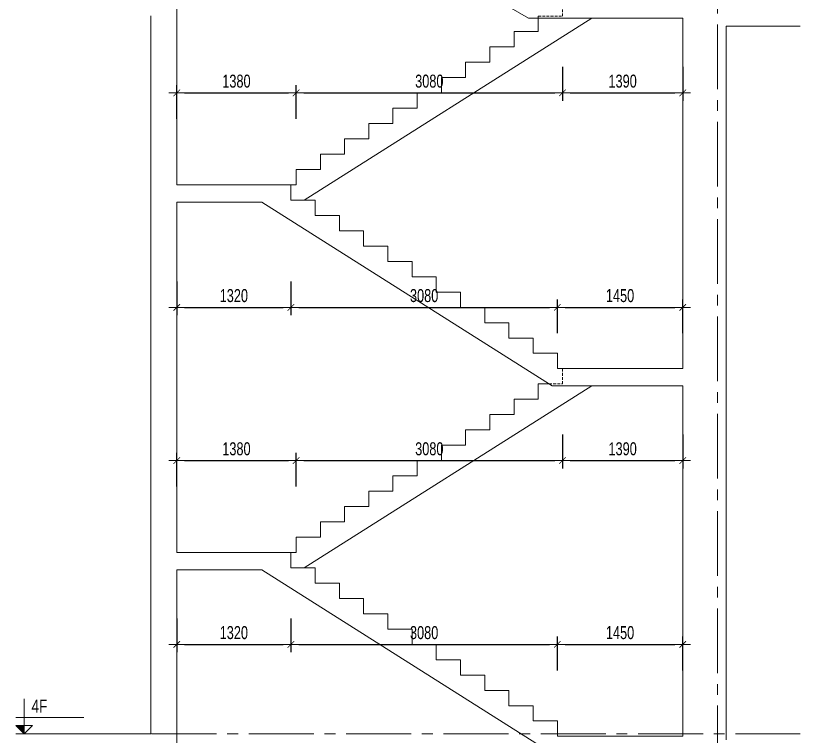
# Model space of a CAD drawing. Header units: millimetres. Extents: x -179076 to 254975, y -18667 to 296191.
# Drawn here: x 71676 to 80747, y 236013 to 244343 of the extents above; entities that cross this region are included whole.
import ezdxf

# ---------------------------------------------------------------- set-up
doc = ezdxf.new("R2010")
doc.units = ezdxf.units.MM
doc.linetypes.add('CENTER2', pattern=[1.125, 0.75, -0.125, 0.125, -0.125])
doc.linetypes.add('HIDDEN2', pattern=[4.762499999999999, 3.175, -1.5875])
doc.layers.get('Defpoints').update_dxf_attribs({"color": 151, "lineweight": 9})
for name, color, linetype, lineweight in [('NDC_S_ANNO', 7, 'Continuous', 20), ('NDC_S_AXIS', 5, 'CENTER2', 13), ('NDC_S_CONTINUOUS', 3, 'Continuous', 20), ('NDC_S_DIM', 1, 'Continuous', 15), ('NDC_S_HIDDEN', 8, 'HIDDEN2', 13), ('NDC_S_SLAB', 2, 'Continuous', 20), ('NDC_S_TEXT SYMBOL', 7, 'Continuous', 20), ('NDC_S_VN TEXT', 7, 'Continuous', 20)]:
    doc.layers.add(name, color=color, linetype=linetype, lineweight=lineweight)
doc.styles.add('NDC_ANNO', font='', dxfattribs={"width": 0.8})
doc.styles.add('NDC_DIM', font='', dxfattribs={"width": 0.75})
doc.styles.get('NDC_ANNO').set_extended_font_data('Dotum')
doc.styles.get('NDC_DIM').set_extended_font_data('Dotum')
doc.dimstyles.new('NDC_dim_60', dxfattribs={"dimscale": 60, "dimtxt": 2.5, "dimasz": 1.5, "dimexe": 1.5, "dimexo": 2.5, "dimgap": 1, "dimtad": 1, "dimdec": 0, "dimzin": 0, "dimdsep": 46, "dimtxsty": 'NDC_DIM', "dimblk": 'DIMMARK', "dimcen": 0.09, "dimdle": 1.2, "dimclrd": 1, "dimclre": 1, "dimclrt": 3, "dimadec": 0, "dimazin": 0, "dimtfac": 1, "dimtdec": 0, "dimtix": 1, "dimtofl": 0, "dimtmove": 0, "dimatfit": 3, "dimfxl": 5, "dimfxlon": 1, "dimtolj": 1, "dimtzin": 0, "dimarcsym": 0})

# ---------------------------------------------------------------- blocks, each defined once
blk = doc.blocks.new('kata_block_CT')
at = {"layer": 'NDC_S_ANNO'}
blk.add_hatch(color=3, dxfattribs=at).paths.add_polyline_path([(0, 1.596954857557648), (-1.612010908633238, 1.596954857557648), (0, 0)])
at = {"layer": 'NDC_S_ANNO', "ltscale": 50}
h = blk.add_hatch(dxfattribs=at)
h.set_pattern_fill('ANSI31', color=256, scale=1.406250541793835, style=0)
h.set_pattern_definition([(45.00000000000001, (0, 5.456968210637569e-12), (-3.157122508925224, 3.157122508925225), [])])
h.paths.add_polyline_path([(0, 1.596954857557648), (0, 0), (1.612010908924276, 1.596954857557648)])
for p, q in [((-1.592704896858777, 3.140833880479477), (11.46947077315417, 3.140833880479477)), ((11.56125648126181, 5.456968210637569e-12), (-1.63869572513795, 5.456968210637569e-12))]:
    blk.add_line(p, q, dxfattribs=at)
for points in [[(0, 6.69495074864426), (0, 0)], [(0, 0), (-1.612010908924276, 1.596954857557648), (0, 1.596954857557648)], [(0, 0), (1.612010908924276, 1.596954857557648), (0, 1.596954857557648)]]:
    blk.add_lwpolyline(points, dxfattribs=at)
at = {"layer": 'NDC_S_ANNO', "color": 8, "ltscale": 50}
blk.add_lwpolyline([(0, 0), (-1.612010908633238, 1.596954857557648), (0, 1.596954857557648)], dxfattribs=at)
at = {"layer": 'NDC_S_TEXT SYMBOL', "color": 3, "style": 'NDC_ANNO', "width": 0.8}
blk.add_attdef('CT', (1.409564409346785, 4.068271311703938), '', height=2.5, dxfattribs=at)
blk = doc.blocks.new('DIMMARK')
at = {"layer": 'NDC_S_DIM', "color": 1}
blk.add_line((-1.5, 0), (1, 0), dxfattribs=at)
at = {"layer": 'NDC_S_DIM', "color": 2, "const_width": 0.1}
blk.add_lwpolyline([(-0.4242640687119285, -0.4242640687119285), (0.4242640687119285, 0.4242640687119285)], dxfattribs=at)
blk = doc.blocks.new('*D983')
at = {"layer": 'Defpoints', "color": 0, "transparency": 16777216}
for p in [(74917.7285779508, 243450.9970555657), (73537.72857791034, 242388.4970555628), (74917.7285779508, 242388.4970555628)]:
    blk.add_point(p, dxfattribs=at)
at = {"layer": 'NDC_S_DIM', "color": 1, "lineweight": -2, "transparency": 16777216}
for p, q in [((73537.72857791034, 243150.9970555657), (73537.72857791034, 243540.9970555657)), ((74917.7285779508, 243150.9970555657), (74917.7285779508, 243540.9970555657)), ((73627.72857791034, 243450.9970555657), (74827.7285779508, 243450.9970555657))]:
    blk.add_line(p, q, dxfattribs=at)
at = {"layer": 'NDC_S_DIM', "color": 1, "lineweight": -2, "transparency": 16777216, "xscale": 90, "yscale": 90, "zscale": 90, "rotation": 180}
blk.add_blockref('DIMMARK', (73537.72857791034, 243450.9970555657), dxfattribs=at)
at = {"layer": 'NDC_S_DIM', "color": 1, "lineweight": -2, "transparency": 16777216, "xscale": 90, "yscale": 90, "zscale": 90}
blk.add_blockref('DIMMARK', (74917.7285779508, 243450.9970555657), dxfattribs=at)
at = {"layer": 'NDC_S_DIM', "color": 3, "transparency": 16777216, "insert": (74227.72857793057, 243586.0988194734), "char_height": 150, "attachment_point": 5, "style": 'NDC_DIM'}
blk.add_mtext('\\A1;1380', dxfattribs=at)
blk = doc.blocks.new('*D984')
at = {"layer": 'Defpoints', "color": 0, "transparency": 16777216}
for p in [(77997.7285779508, 244336.4137222349), (77997.7285779508, 243450.9970555657), (74917.7285779508, 242388.4970555628)]:
    blk.add_point(p, dxfattribs=at)
at = {"layer": 'NDC_S_DIM', "color": 1, "lineweight": -2, "transparency": 16777216}
for p, q in [((77997.7285779508, 243750.9970555657), (77997.7285779508, 243360.9970555657)), ((74917.7285779508, 243150.9970555657), (74917.7285779508, 243540.9970555657)), ((75007.7285779508, 243450.9970555657), (77907.7285779508, 243450.9970555657))]:
    blk.add_line(p, q, dxfattribs=at)
at = {"layer": 'NDC_S_DIM', "color": 1, "lineweight": -2, "transparency": 16777216, "xscale": 90, "yscale": 90, "zscale": 90, "rotation": 180}
blk.add_blockref('DIMMARK', (74917.7285779508, 243450.9970555657), dxfattribs=at)
at = {"layer": 'NDC_S_DIM', "color": 1, "lineweight": -2, "transparency": 16777216, "xscale": 90, "yscale": 90, "zscale": 90}
blk.add_blockref('DIMMARK', (77997.7285779508, 243450.9970555657), dxfattribs=at)
at = {"layer": 'NDC_S_DIM', "color": 3, "transparency": 16777216, "insert": (76457.7285779508, 243586.0988194734), "char_height": 150, "attachment_point": 5, "style": 'NDC_DIM'}
blk.add_mtext('\\A1;3080', dxfattribs=at)
blk = doc.blocks.new('*D985')
at = {"layer": 'Defpoints', "color": 0, "transparency": 16777216}
for p in [(77997.7285779508, 244336.4137222349), (79387.73443000781, 244313.4970555691), (79387.73443000781, 243450.9970555657)]:
    blk.add_point(p, dxfattribs=at)
at = {"layer": 'NDC_S_DIM', "color": 1, "lineweight": -2, "transparency": 16777216}
for p, q in [((77997.7285779508, 243750.9970555657), (77997.7285779508, 243360.9970555657)), ((79387.73443000781, 243750.9970555657), (79387.73443000781, 243360.9970555657)), ((78087.7285779508, 243450.9970555657), (79297.73443000781, 243450.9970555657))]:
    blk.add_line(p, q, dxfattribs=at)
at = {"layer": 'NDC_S_DIM', "color": 1, "lineweight": -2, "transparency": 16777216, "xscale": 90, "yscale": 90, "zscale": 90, "rotation": 180}
blk.add_blockref('DIMMARK', (77997.7285779508, 243450.9970555657), dxfattribs=at)
at = {"layer": 'NDC_S_DIM', "color": 1, "lineweight": -2, "transparency": 16777216, "xscale": 90, "yscale": 90, "zscale": 90}
blk.add_blockref('DIMMARK', (79387.73443000781, 243450.9970555657), dxfattribs=at)
at = {"layer": 'NDC_S_DIM', "color": 3, "transparency": 16777216, "insert": (78692.7315039793, 243586.0988194734), "char_height": 150, "attachment_point": 5, "style": 'NDC_DIM'}
blk.add_mtext('\\A1;1390', dxfattribs=at)
blk = doc.blocks.new('*D986')
at = {"layer": 'Defpoints', "color": 0, "transparency": 16777216}
for p in [(73537.72857791034, 242388.4970555627), (74857.7285779508, 242388.4970555628), (74857.7285779508, 240971.830388893)]:
    blk.add_point(p, dxfattribs=at)
at = {"layer": 'NDC_S_DIM', "color": 1, "lineweight": -2, "transparency": 16777216}
for p, q in [((73537.72857791034, 241271.830388893), (73537.72857791034, 240881.830388893)), ((74857.7285779508, 241271.830388893), (74857.7285779508, 240881.830388893)), ((73627.72857791034, 240971.830388893), (74767.7285779508, 240971.830388893))]:
    blk.add_line(p, q, dxfattribs=at)
at = {"layer": 'NDC_S_DIM', "color": 1, "lineweight": -2, "transparency": 16777216, "xscale": 90, "yscale": 90, "zscale": 90, "rotation": 180}
blk.add_blockref('DIMMARK', (73537.72857791034, 240971.830388893), dxfattribs=at)
at = {"layer": 'NDC_S_DIM', "color": 1, "lineweight": -2, "transparency": 16777216, "xscale": 90, "yscale": 90, "zscale": 90}
blk.add_blockref('DIMMARK', (74857.7285779508, 240971.830388893), dxfattribs=at)
at = {"layer": 'NDC_S_DIM', "color": 3, "transparency": 16777216, "insert": (74197.72857793057, 241106.9321528008), "char_height": 150, "attachment_point": 5, "style": 'NDC_DIM'}
blk.add_mtext('\\A1;1320', dxfattribs=at)
blk = doc.blocks.new('*D987')
at = {"layer": 'Defpoints', "color": 0, "transparency": 16777216}
for p in [(74857.7285779508, 242388.4970555628), (77937.7285779508, 240971.830388893), (77937.7285779508, 240263.4970555581)]:
    blk.add_point(p, dxfattribs=at)
at = {"layer": 'NDC_S_DIM', "color": 1, "lineweight": -2, "transparency": 16777216}
for p, q in [((74857.7285779508, 241271.830388893), (74857.7285779508, 240881.830388893)), ((77937.7285779508, 240671.830388893), (77937.7285779508, 241061.830388893)), ((74947.7285779508, 240971.830388893), (77847.7285779508, 240971.830388893))]:
    blk.add_line(p, q, dxfattribs=at)
at = {"layer": 'NDC_S_DIM', "color": 1, "lineweight": -2, "transparency": 16777216, "xscale": 90, "yscale": 90, "zscale": 90, "rotation": 180}
blk.add_blockref('DIMMARK', (74857.7285779508, 240971.830388893), dxfattribs=at)
at = {"layer": 'NDC_S_DIM', "color": 1, "lineweight": -2, "transparency": 16777216, "xscale": 90, "yscale": 90, "zscale": 90}
blk.add_blockref('DIMMARK', (77937.7285779508, 240971.830388893), dxfattribs=at)
at = {"layer": 'NDC_S_DIM', "color": 3, "transparency": 16777216, "insert": (76397.7285779508, 241106.9321528008), "char_height": 150, "attachment_point": 5, "style": 'NDC_DIM'}
blk.add_mtext('\\A1;3080', dxfattribs=at)
blk = doc.blocks.new('*D988')
at = {"layer": 'Defpoints', "color": 0, "transparency": 16777216}
for p in [(79387.72857784707, 240971.830388893), (77937.7285779508, 240263.4970555581), (79387.72857784707, 240263.4970555581)]:
    blk.add_point(p, dxfattribs=at)
at = {"layer": 'NDC_S_DIM', "color": 1, "lineweight": -2, "transparency": 16777216}
for p, q in [((77937.7285779508, 240671.830388893), (77937.7285779508, 241061.830388893)), ((79387.72857784707, 240671.830388893), (79387.72857784707, 241061.830388893)), ((78027.7285779508, 240971.830388893), (79297.72857784707, 240971.830388893))]:
    blk.add_line(p, q, dxfattribs=at)
at = {"layer": 'NDC_S_DIM', "color": 1, "lineweight": -2, "transparency": 16777216, "xscale": 90, "yscale": 90, "zscale": 90, "rotation": 180}
blk.add_blockref('DIMMARK', (77937.7285779508, 240971.830388893), dxfattribs=at)
at = {"layer": 'NDC_S_DIM', "color": 1, "lineweight": -2, "transparency": 16777216, "xscale": 90, "yscale": 90, "zscale": 90}
blk.add_blockref('DIMMARK', (79387.72857784707, 240971.830388893), dxfattribs=at)
at = {"layer": 'NDC_S_DIM', "color": 3, "transparency": 16777216, "insert": (78662.72857789893, 241106.9321528008), "char_height": 150, "attachment_point": 5, "style": 'NDC_DIM'}
blk.add_mtext('\\A1;1450', dxfattribs=at)
blk = doc.blocks.new('*D989')
at = {"layer": 'Defpoints', "color": 0, "transparency": 16777216}
for p in [(74917.7285779508, 239200.9970555552), (73537.72857791028, 238138.4970555517), (74917.7285779508, 238138.4970555517)]:
    blk.add_point(p, dxfattribs=at)
at = {"layer": 'NDC_S_DIM', "color": 1, "lineweight": -2, "transparency": 16777216}
for p, q in [((73537.72857791028, 238900.9970555552), (73537.72857791028, 239290.9970555552)), ((74917.7285779508, 238900.9970555552), (74917.7285779508, 239290.9970555552)), ((73627.72857791028, 239200.9970555552), (74827.7285779508, 239200.9970555552))]:
    blk.add_line(p, q, dxfattribs=at)
at = {"layer": 'NDC_S_DIM', "color": 1, "lineweight": -2, "transparency": 16777216, "xscale": 90, "yscale": 90, "zscale": 90, "rotation": 180}
blk.add_blockref('DIMMARK', (73537.72857791028, 239200.9970555552), dxfattribs=at)
at = {"layer": 'NDC_S_DIM', "color": 1, "lineweight": -2, "transparency": 16777216, "xscale": 90, "yscale": 90, "zscale": 90}
blk.add_blockref('DIMMARK', (74917.7285779508, 239200.9970555552), dxfattribs=at)
at = {"layer": 'NDC_S_DIM', "color": 3, "transparency": 16777216, "insert": (74227.72857793054, 239336.098819463), "char_height": 150, "attachment_point": 5, "style": 'NDC_DIM'}
blk.add_mtext('\\A1;1380', dxfattribs=at)
blk = doc.blocks.new('*D990')
at = {"layer": 'Defpoints', "color": 0, "transparency": 16777216}
for p in [(77997.7285779508, 240174.955388891), (77997.7285779508, 239200.9970555552), (74917.7285779508, 238138.4970555517)]:
    blk.add_point(p, dxfattribs=at)
at = {"layer": 'NDC_S_DIM', "color": 1, "lineweight": -2, "transparency": 16777216}
for p, q in [((77997.7285779508, 239500.9970555552), (77997.7285779508, 239110.9970555552)), ((74917.7285779508, 238900.9970555552), (74917.7285779508, 239290.9970555552)), ((75007.7285779508, 239200.9970555552), (77907.7285779508, 239200.9970555552))]:
    blk.add_line(p, q, dxfattribs=at)
at = {"layer": 'NDC_S_DIM', "color": 1, "lineweight": -2, "transparency": 16777216, "xscale": 90, "yscale": 90, "zscale": 90, "rotation": 180}
blk.add_blockref('DIMMARK', (74917.7285779508, 239200.9970555552), dxfattribs=at)
at = {"layer": 'NDC_S_DIM', "color": 1, "lineweight": -2, "transparency": 16777216, "xscale": 90, "yscale": 90, "zscale": 90}
blk.add_blockref('DIMMARK', (77997.7285779508, 239200.9970555552), dxfattribs=at)
at = {"layer": 'NDC_S_DIM', "color": 3, "transparency": 16777216, "insert": (76457.7285779508, 239336.098819463), "char_height": 150, "attachment_point": 5, "style": 'NDC_DIM'}
blk.add_mtext('\\A1;3080', dxfattribs=at)
blk = doc.blocks.new('*D991')
at = {"layer": 'Defpoints', "color": 0, "transparency": 16777216}
for p in [(77997.7285779508, 240174.955388891), (79387.72857783816, 240063.4970555581), (79387.72857783816, 239200.9970555552)]:
    blk.add_point(p, dxfattribs=at)
at = {"layer": 'NDC_S_DIM', "color": 1, "lineweight": -2, "transparency": 16777216}
for p, q in [((77997.7285779508, 239500.9970555552), (77997.7285779508, 239110.9970555552)), ((79387.72857783816, 239500.9970555552), (79387.72857783816, 239110.9970555552)), ((78087.7285779508, 239200.9970555552), (79297.72857783816, 239200.9970555552))]:
    blk.add_line(p, q, dxfattribs=at)
at = {"layer": 'NDC_S_DIM', "color": 1, "lineweight": -2, "transparency": 16777216, "xscale": 90, "yscale": 90, "zscale": 90, "rotation": 180}
blk.add_blockref('DIMMARK', (77997.7285779508, 239200.9970555552), dxfattribs=at)
at = {"layer": 'NDC_S_DIM', "color": 1, "lineweight": -2, "transparency": 16777216, "xscale": 90, "yscale": 90, "zscale": 90}
blk.add_blockref('DIMMARK', (79387.72857783816, 239200.9970555552), dxfattribs=at)
at = {"layer": 'NDC_S_DIM', "color": 3, "transparency": 16777216, "insert": (78692.72857789448, 239336.098819463), "char_height": 150, "attachment_point": 5, "style": 'NDC_DIM'}
blk.add_mtext('\\A1;1390', dxfattribs=at)
blk = doc.blocks.new('*D992')
at = {"layer": 'Defpoints', "color": 0, "transparency": 16777216}
for p in [(73537.72857791028, 238138.4970555517), (74857.7285779508, 238138.4970555517), (74857.7285779508, 237075.9970555494)]:
    blk.add_point(p, dxfattribs=at)
at = {"layer": 'NDC_S_DIM', "color": 1, "lineweight": -2, "transparency": 16777216}
for p, q in [((73537.72857791028, 237375.9970555494), (73537.72857791028, 236985.9970555494)), ((74857.7285779508, 237375.9970555494), (74857.7285779508, 236985.9970555494)), ((73627.72857791028, 237075.9970555494), (74767.7285779508, 237075.9970555494))]:
    blk.add_line(p, q, dxfattribs=at)
at = {"layer": 'NDC_S_DIM', "color": 1, "lineweight": -2, "transparency": 16777216, "xscale": 90, "yscale": 90, "zscale": 90, "rotation": 180}
blk.add_blockref('DIMMARK', (73537.72857791028, 237075.9970555494), dxfattribs=at)
at = {"layer": 'NDC_S_DIM', "color": 1, "lineweight": -2, "transparency": 16777216, "xscale": 90, "yscale": 90, "zscale": 90}
blk.add_blockref('DIMMARK', (74857.7285779508, 237075.9970555494), dxfattribs=at)
at = {"layer": 'NDC_S_DIM', "color": 3, "transparency": 16777216, "insert": (74197.72857793054, 237211.0988194571), "char_height": 150, "attachment_point": 5, "style": 'NDC_DIM'}
blk.add_mtext('\\A1;1320', dxfattribs=at)
blk = doc.blocks.new('*D993')
at = {"layer": 'Defpoints', "color": 0, "transparency": 16777216}
for p in [(74857.7285779508, 238138.4970555517), (77937.7285779508, 237075.9970555494), (77937.7285779508, 236043.497055547)]:
    blk.add_point(p, dxfattribs=at)
at = {"layer": 'NDC_S_DIM', "color": 1, "lineweight": -2, "transparency": 16777216}
for p, q in [((74857.7285779508, 237375.9970555494), (74857.7285779508, 236985.9970555494)), ((77937.7285779508, 236775.9970555494), (77937.7285779508, 237165.9970555494)), ((74947.7285779508, 237075.9970555494), (77847.7285779508, 237075.9970555494))]:
    blk.add_line(p, q, dxfattribs=at)
at = {"layer": 'NDC_S_DIM', "color": 1, "lineweight": -2, "transparency": 16777216, "xscale": 90, "yscale": 90, "zscale": 90, "rotation": 180}
blk.add_blockref('DIMMARK', (74857.7285779508, 237075.9970555494), dxfattribs=at)
at = {"layer": 'NDC_S_DIM', "color": 1, "lineweight": -2, "transparency": 16777216, "xscale": 90, "yscale": 90, "zscale": 90}
blk.add_blockref('DIMMARK', (77937.7285779508, 237075.9970555494), dxfattribs=at)
at = {"layer": 'NDC_S_DIM', "color": 3, "transparency": 16777216, "insert": (76397.7285779508, 237211.0988194571), "char_height": 150, "attachment_point": 5, "style": 'NDC_DIM'}
blk.add_mtext('\\A1;3080', dxfattribs=at)
blk = doc.blocks.new('*D994')
at = {"layer": 'Defpoints', "color": 0, "transparency": 16777216}
for p in [(79387.73442999896, 237075.9970555494), (77937.7285779508, 236043.497055547), (79387.73442999896, 236013.4970555471)]:
    blk.add_point(p, dxfattribs=at)
at = {"layer": 'NDC_S_DIM', "color": 1, "lineweight": -2, "transparency": 16777216}
for p, q in [((77937.7285779508, 236775.9970555494), (77937.7285779508, 237165.9970555494)), ((79387.73442999896, 236775.9970555494), (79387.73442999896, 237165.9970555494)), ((78027.7285779508, 237075.9970555494), (79297.73442999896, 237075.9970555494))]:
    blk.add_line(p, q, dxfattribs=at)
at = {"layer": 'NDC_S_DIM', "color": 1, "lineweight": -2, "transparency": 16777216, "xscale": 90, "yscale": 90, "zscale": 90, "rotation": 180}
blk.add_blockref('DIMMARK', (77937.7285779508, 237075.9970555494), dxfattribs=at)
at = {"layer": 'NDC_S_DIM', "color": 1, "lineweight": -2, "transparency": 16777216, "xscale": 90, "yscale": 90, "zscale": 90}
blk.add_blockref('DIMMARK', (79387.73442999896, 237075.9970555494), dxfattribs=at)
at = {"layer": 'NDC_S_DIM', "color": 3, "transparency": 16777216, "insert": (78662.73150397488, 237211.0988194571), "char_height": 150, "attachment_point": 5, "style": 'NDC_DIM'}
blk.add_mtext('\\A1;1450', dxfattribs=at)

msp = doc.modelspace()

# ---------------------------------------------------------------- linework, layer by layer
at = {"layer": 'NDC_S_AXIS', "ltscale": 1000}
for p, q in [((79787.72857789573, 259992.714295906), (79787.72857789567, 228502.5188491822)), ((80746.79630131769, 236043.497055547), (71679.57979098096, 236043.4970555471))]:
    msp.add_line(p, q, dxfattribs=at)
at = {"layer": 'NDC_S_CONTINUOUS'}
for p, q in [((75011.90067905589, 242211.4137222291), (78335.66538493946, 244313.4970555691)), ((75011.9006790538, 237961.413722218), (78335.66538493958, 240063.4970555581))]:
    msp.add_line(p, q, dxfattribs=at)
for points in [[(74857.7285779508, 242388.4970555628), (74917.7285779508, 242388.4970555628), (74917.7285779508, 242565.5803888965), (75197.7285779508, 242565.5803888965), (75197.7285779508, 242742.6637222304), (75477.7285779508, 242742.6637222304), (75477.7285779508, 242919.7470555642), (75757.7285779508, 242919.7470555642), (75757.7285779508, 243096.830388898), (76037.7285779508, 243096.830388898), (76037.7285779508, 243273.9137222319), (76317.7285779508, 243273.9137222319), (76317.7285779508, 243450.9970555657), (76597.7285779508, 243450.9970555657), (76597.7285779508, 243628.0803888995), (76877.7285779508, 243628.0803888995), (76877.7285779508, 243805.1637222334), (77157.7285779508, 243805.1637222334), (77157.7285779508, 243982.2470555672), (77437.7285779508, 243982.2470555672), (77437.7285779508, 244159.3303889011), (77717.7285779508, 244159.3303889011), (77717.7285779508, 244313.4970555691)], [(74857.7285779508, 238138.4970555517), (74917.7285779508, 238138.4970555517), (74917.7285779508, 238315.5803888866), (75197.7285779508, 238315.5803888866), (75197.7285779508, 238492.6637222203), (75477.7285779508, 238492.6637222203), (75477.7285779508, 238669.7470555541), (75757.7285779508, 238669.7470555541), (75757.7285779508, 238846.8303888878), (76037.7285779508, 238846.8303888878), (76037.7285779508, 239023.9137222215), (76317.7285779508, 239023.9137222215), (76317.7285779508, 239200.9970555552), (76597.7285779508, 239200.9970555552), (76597.7285779508, 239378.0803888889), (76877.7285779508, 239378.0803888889), (76877.7285779508, 239555.1637222227), (77157.7285779508, 239555.1637222227), (77157.7285779508, 239732.2470555564), (77437.7285779508, 239732.2470555564), (77437.7285779508, 239909.3303888901), (77717.7285779508, 239909.3303888901), (77717.7285779508, 240086.4137222238), (77843.55647684686, 240086.4137222238)]]:
    msp.add_lwpolyline(points, dxfattribs=at)
at = {"layer": 'NDC_S_HIDDEN', "ltscale": 10}
for points in [[(77717.7285779508, 244313.4970555691), (77717.7285779508, 244336.4137222349), (77997.7285779508, 244336.4137222349), (77997.7285779508, 244513.4970555691)], [(77843.55647684686, 240086.4137222238), (77997.7285779508, 240086.4137222238), (77997.7285779508, 240263.4970555581)]]:
    msp.add_lwpolyline(points, dxfattribs=at)
at = {"layer": 'NDC_S_SLAB'}
for p, q in [((73537.72857791034, 242388.4970555627), (73537.72857791034, 246113.4970555638)), ((77603.57213098969, 244313.4970555691), (74523.57213099097, 246113.4970555638)), ((73237.72857794975, 244343.4970555686), (73237.72857794975, 236043.497055547)), ((77603.57213098969, 244313.4970555691), (79387.73443000781, 244313.4970555691)), ((79387.72857784707, 244313.4970555691), (79387.72857784707, 240263.4970555581)), ((73537.72857791028, 242188.4970555627), (73537.72857791028, 238138.4970555529)), ((74519.79177096306, 242188.4970555627), (73537.73443008005, 242188.4970555627)), ((73537.72857791034, 237938.4970555529), (73537.72857791034, 234513.4970555475)), ((74519.79177096108, 237938.4970555529), (73537.7344300801, 237938.4970555529)), ((77879.79177096637, 235813.4970555449), (74519.79177096108, 237938.4970555529)), ((72824.61112326331, 236043.4970555471), (73237.72857801284, 236043.4970555471))]:
    msp.add_line(p, q, dxfattribs=at)
for points in [[(80746.79630131769, 244223.4970555665), (79887.72857789573, 244223.4970555665), (79887.72857789573, 235973.4970555448)], [(79387.73443001683, 240263.4970555581), (77937.7285779508, 240263.4970555581), (77937.7285779508, 240440.5803888919), (77657.7285779508, 240440.5803888919), (77657.7285779508, 240617.6637222256), (77377.7285779508, 240617.6637222256), (77377.7285779508, 240794.7470555593), (77097.7285779508, 240794.7470555593), (77097.7285779508, 240971.830388893), (76817.7285779508, 240971.830388893), (76817.7285779508, 241148.9137222267), (76537.7285779508, 241148.9137222267), (76537.7285779508, 241325.9970555605), (76257.7285779508, 241325.9970555605), (76257.7285779508, 241503.0803888942), (75977.7285779508, 241503.0803888942), (75977.7285779508, 241680.1637222279), (75697.7285779508, 241680.1637222279), (75697.7285779508, 241857.2470555616), (75417.7285779508, 241857.2470555616), (75417.7285779508, 242034.3303888954), (75137.7285779508, 242034.3303888954), (75137.7285779508, 242211.4137222291), (74857.7285779508, 242211.4137222291), (74857.7285779508, 242388.4970555628), (73537.72857791034, 242388.4970555628)], [(74519.79177096306, 242188.4970555627), (77879.79177096288, 240063.4970555581), (79387.72857783816, 240063.4970555581), (79387.72857783816, 236013.4970555449)], [(79387.73442999896, 236013.4970555471), (77937.7285779508, 236013.4970555471), (77937.7285779508, 236190.5803888808), (77657.7285779508, 236190.5803888808), (77657.7285779508, 236367.6637222145), (77377.7285779508, 236367.6637222145), (77377.7285779508, 236544.7470555482), (77097.7285779508, 236544.7470555482), (77097.7285779508, 236721.830388882), (76817.7285779508, 236721.830388882), (76817.7285779508, 236898.9137222157), (76537.7285779508, 236898.9137222157), (76537.7285779508, 237075.9970555494), (76257.7285779508, 237075.9970555494), (76257.7285779508, 237253.0803888831), (75977.7285779508, 237253.0803888831), (75977.7285779508, 237430.1637222169), (75697.7285779508, 237430.1637222169), (75697.7285779508, 237607.2470555506), (75417.7285779508, 237607.2470555506), (75417.7285779508, 237784.3303888843), (75137.7285779508, 237784.3303888843), (75137.7285779508, 237961.413722218), (74857.7285779508, 237961.413722218), (74857.7285779508, 238138.4970555517), (73537.72857791028, 238138.4970555517)]]:
    msp.add_lwpolyline(points, dxfattribs=at)

# ---------------------------------------------------------------- block references
at = {"layer": 'NDC_S_VN TEXT', "xscale": 60, "yscale": 60, "zscale": 60}
msp.add_blockref('kata_block_CT', (71773.93327403528, 236043.497056416), dxfattribs=at).add_auto_attribs({'CT': '4F'})

# ---------------------------------------------------------------- dimensions: what is measured, and where the dimension line sits
at = {"layer": 'NDC_S_DIM'}
for base, p1, p2, picture, middle in [((77997.7285779508, 243450.9970555657), (74917.7285779508, 242388.4970555628), (77997.7285779508, 244336.4137222349), '*D984', (76457.7285779508, 243586.0988194734)), ((79387.73443000781, 243450.9970555657), (77997.7285779508, 244336.4137222349), (79387.73443000781, 244313.4970555691), '*D985', (78692.7315039793, 243586.0988194734)), ((77937.7285779508, 240971.830388893), (74857.7285779508, 242388.4970555628), (77937.7285779508, 240263.4970555581), '*D987', (76397.7285779508, 241106.9321528008)), ((79387.72857784707, 240971.830388893), (77937.7285779508, 240263.4970555581), (79387.72857784707, 240263.4970555581), '*D988', (78662.72857789893, 241106.9321528008)), ((77997.7285779508, 239200.9970555552), (74917.7285779508, 238138.4970555517), (77997.7285779508, 240174.955388891), '*D990', (76457.7285779508, 239336.098819463)), ((79387.72857783816, 239200.9970555552), (77997.7285779508, 240174.955388891), (79387.72857783816, 240063.4970555581), '*D991', (78692.72857789448, 239336.098819463)), ((77937.7285779508, 237075.9970555494), (74857.7285779508, 238138.4970555517), (77937.7285779508, 236043.497055547), '*D993', (76397.7285779508, 237211.0988194571)), ((79387.73442999896, 237075.9970555494), (77937.7285779508, 236043.497055547), (79387.73442999896, 236013.4970555471), '*D994', (78662.73150397488, 237211.0988194571))]:
    dim = msp.add_linear_dim(base=base, p1=p1, p2=p2, dimstyle='NDC_dim_60', override={"dimtmove": 1}, dxfattribs=at)
    dim.commit()
    dim.dimension.update_dxf_attribs({"geometry": picture, "text_midpoint": middle})
for base, p1, p2, picture, middle in [((74917.7285779508, 243450.9970555657), (73537.72857791034, 242388.4970555628), (74917.7285779508, 242388.4970555628), '*D983', (74227.72857793057, 243586.0988194734)), ((74857.7285779508, 240971.830388893), (73537.72857791034, 242388.4970555627), (74857.7285779508, 242388.4970555628), '*D986', (74197.72857793057, 241106.9321528008)), ((74917.7285779508, 239200.9970555552), (73537.72857791028, 238138.4970555517), (74917.7285779508, 238138.4970555517), '*D989', (74227.72857793054, 239336.098819463)), ((74857.7285779508, 237075.9970555494), (73537.72857791028, 238138.4970555517), (74857.7285779508, 238138.4970555517), '*D992', (74197.72857793054, 237211.0988194571))]:
    dim = msp.add_linear_dim(base=base, p1=p1, p2=p2, dimstyle='NDC_dim_60', dxfattribs=at)
    dim.commit()
    dim.dimension.update_dxf_attribs({"geometry": picture, "text_midpoint": middle})

doc.saveas('drawing.dxf')
